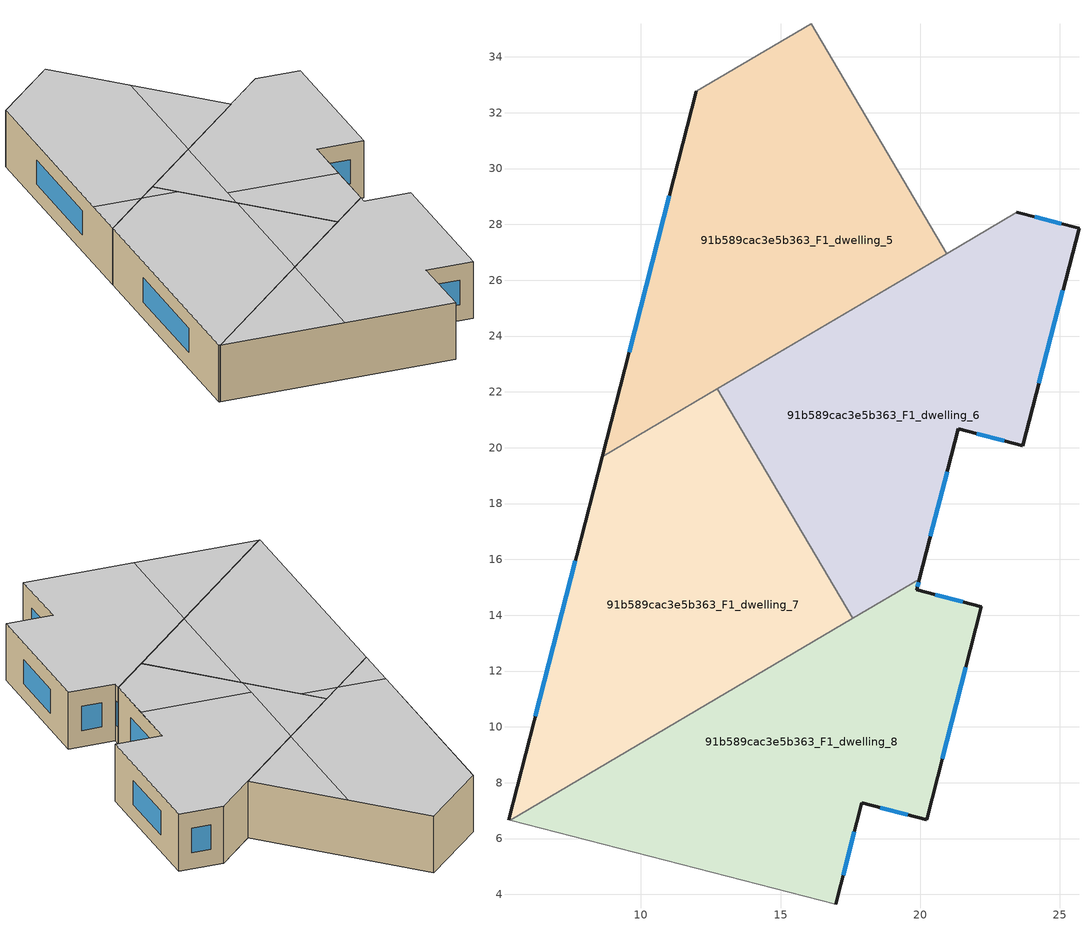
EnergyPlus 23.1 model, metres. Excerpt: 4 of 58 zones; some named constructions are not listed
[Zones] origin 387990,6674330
91b589cac3e5b363_F1_dwelling_5
 floor to 91b589cac3e5b363_F0_dwelling_5 (EU_floor_Construction): 16.09,35.19 20.95,26.96 8.61,19.67 11.98,32.76 z3
 wall outside (EU_wall_Construction): 11.98,32.76 8.61,19.67 z3:6
 wall to 91b589cac3e5b363_F1_dwelling_4 (EU_wall_Construction): 20.95,26.96 16.09,35.19 z3:6
 wall to 91b589cac3e5b363_F1_dwelling_3 (EU_wall_Construction): 16.09,35.19 11.98,32.76 z3:6
 wall to 91b589cac3e5b363_F1_dwelling_7 (EU_wall_Construction): 8.61,19.67 12.74,22.11 z3:6
 wall to 91b589cac3e5b363_F1_dwelling_6 (EU_wall_Construction): 12.74,22.11 20.95,26.96 z3:6
 window (EU_Window_Construction): 11.02,29.02 9.57,23.41 z3.86:5.14
 ceiling to 91b589cac3e5b363_F2_dwelling_2 (EU_floor_Construction): 16.48,24.32 18.31,31.42 16.09,35.19 11.99,32.77 9.22,22.05 11.6,21.44 z6
 ceiling to 91b589cac3e5b363_F2_dwelling_3 (EU_floor_Construction): 11.6,21.44 9.22,22.05 8.61,19.67 z6
 ceiling to 91b589cac3e5b363_F2_dwelling_6 (EU_floor_Construction): 20.95,26.96 18.31,31.42 16.48,24.32 z6
91b589cac3e5b363_F1_dwelling_6
 floor to 91b589cac3e5b363_F0_dwelling_6 (EU_floor_Construction): 25.69,27.86 23.68,20.08 21.36,20.68 19.97,15.29 17.59,13.89 12.74,22.11 23.46,28.44 z3
 wall outside (EU_wall_Construction): 19.97,15.29 21.36,20.68 23.68,20.08 25.69,27.86 23.46,28.44 z3:6
 wall to 91b589cac3e5b363_F1_dwelling_7 (EU_wall_Construction): 12.74,22.11 17.59,13.89 z3:6
 wall to 91b589cac3e5b363_F1_dwelling_4 (EU_wall_Construction): 23.46,28.44 20.95,26.96 z3:6
 wall to 91b589cac3e5b363_F1_dwelling_8 (EU_wall_Construction): 17.59,13.89 19.97,15.29 z3:6
 window (EU_Window_Construction): 25.05,28.03 24.1,28.27 / 24.26,22.3 25.12,25.64 / 22.02,20.51 23.02,20.25 / 20.37,16.83 20.96,19.14 z3.86:5.14
 ceiling to 91b589cac3e5b363_F2_dwelling_6 (EU_floor_Construction): 23.68,20.08 25.69,27.86 23.46,28.44 16.48,24.32 15.23,19.46 20.68,18.05 21.36,20.68 z6
 ceiling to 91b589cac3e5b363_F2_dwelling_7 (EU_floor_Construction): 19.97,15.29 20.68,18.05 15.23,19.46 14.95,18.36 17.59,13.89 z6
 ceiling adiabatic (EU_roof_Construction): 14.95,18.36 16.48,24.32 12.74,22.11 z6
91b589cac3e5b363_F1_dwelling_7
 floor to 91b589cac3e5b363_F0_dwelling_7 (EU_floor_Construction): 12.74,22.11 17.59,13.89 5.32,6.65 5.26,6.67 8.61,19.67 z3
 wall outside (EU_wall_Construction): 8.61,19.67 5.26,6.67 z3:6
 wall adiabatic (EU_wall_Construction): 5.26,6.67 5.32,6.65 z3:6
 wall to 91b589cac3e5b363_F1_dwelling_8 (EU_wall_Construction): 5.32,6.65 17.59,13.89 z3:6
 window (EU_Window_Construction): 7.65,15.96 6.21,10.38 z3.86:5.14
 ceiling to 91b589cac3e5b363_F2_dwelling_3 (EU_floor_Construction): 13.11,11.25 14.95,18.36 13.41,20.97 11.6,21.44 8.61,19.67 5.26,6.67 5.32,6.65 z6
 ceiling to 91b589cac3e5b363_F2_dwelling_2 (EU_floor_Construction): 13.41,20.97 12.74,22.11 11.6,21.44 z6
 ceiling to 91b589cac3e5b363_F2_dwelling_7 (EU_floor_Construction): 17.59,13.89 14.95,18.36 13.11,11.25 z6
91b589cac3e5b363_F1_dwelling_8
 floor to 91b589cac3e5b363_F0_dwelling_8 (EU_floor_Construction): 22.2,14.31 20.23,6.68 17.9,7.28 16.97,3.65 5.32,6.65 19.97,15.29 19.87,14.91 z3
 wall outside (EU_wall_Construction): 16.97,3.65 17.9,7.28 20.23,6.68 22.2,14.31 19.87,14.91 19.97,15.29 z3:6
 wall adiabatic (EU_wall_Construction): 5.32,6.65 16.97,3.65 z3:6
 window (EU_Window_Construction): 18.57,7.11 19.56,6.85 / 17.24,4.68 17.64,6.24 / 19.9,15.02 19.94,15.19 / 21.53,14.48 20.54,14.74 / 20.79,8.86 21.64,12.13 z3.86:5.14
 ceiling to 91b589cac3e5b363_F2_dwelling_7 (EU_floor_Construction): 20.23,6.68 22.2,14.31 19.87,14.91 19.97,15.29 13.11,11.25 11.52,5.05 16.97,3.65 17.9,7.28 z6
 ceiling to 91b589cac3e5b363_F2_dwelling_3 (EU_floor_Construction): 11.52,5.05 13.11,11.25 5.32,6.65 z6
[HVACTEMPLATE:THERMOSTAT] Constant Heating Setpoint=20; Constant Cooling Setpoint=50
EU_HeatOnly_91b589cac3e5b363_F5_dwelling_0; EU_HeatOnly_91b589cac3e5b363_F5_dwelling_1; EU_HeatOnly_91b589cac3e5b363_F5_dwelling_2; EU_HeatOnly_91b589cac3e5b363_F5_dwelling_3; EU_HeatOnly_91b589cac3e5b363_F5_dwelling_4; EU_HeatOnly_91b589cac3e5b363_F5_dwelling_5; EU_HeatOnly_91b589cac3e5b363_F5_dwelling_6; EU_HeatOnly_91b589cac3e5b363_F5_dwelling_7; EU_HeatOnly_91b589cac3e5b363_F6_dwelling_0; EU_HeatOnly_91b589cac3e5b363_F6_dwelling_1; EU_HeatOnly_91b589cac3e5b363_F6_dwelling_2; EU_HeatOnly_91b589cac3e5b363_F6_dwelling_3; EU_HeatOnly_91b589cac3e5b363_F6_dwelling_4; EU_HeatOnly_91b589cac3e5b363_F6_dwelling_5; EU_HeatOnly_91b589cac3e5b363_F6_dwelling_6; EU_HeatOnly_91b589cac3e5b363_F6_dwelling_7
[SCHEDULE:FILE] Column Number=1; Rows to Skip at Top=0; Number of Hours of Data=8760; Column Separator=Comma; Interpolate to Timestep=No; Minutes per Item=60; Adjust Schedule for Daylight Savings=Yes
Name | File
EU_Step8_GainSchedule_91b589cac3e5b363_F6_dwelling_5_f000 | ../../schedules/91b589cac3e5b363/91b589cac3e5b363_F6_dwelling_5_f000_gain.csv
EU_Step8_GainSchedule_91b589cac3e5b363_F6_dwelling_6_f000 | ../../schedules/91b589cac3e5b363/91b589cac3e5b363_F6_dwelling_6_f000_gain.csv
EU_Step8_GainSchedule_91b589cac3e5b363_F6_dwelling_7_f000 | ../../schedules/91b589cac3e5b363/91b589cac3e5b363_F6_dwelling_7_f000_gain.csv
